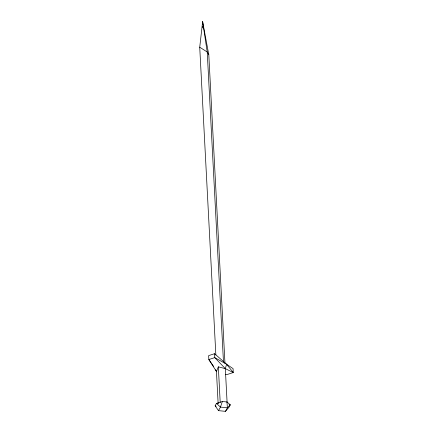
<?xml version="1.0" encoding="UTF-8"?>
<svg xmlns="http://www.w3.org/2000/svg" width="433" height="433" viewBox="0 0 433 433"><rect width="100%" height="100%" fill="white"/><g stroke="black" fill="none" stroke-linecap="round" stroke-linejoin="round"><path stroke-width="0.65" d="M202.384 27.701L202.438 26.359M202.552 23.669L202.633 21.65L208.803 54.742L224.965 363.2M215.856 355.011L199.727 47.224L202.633 21.65L207.234 52.014L223.466 361.826M227.103 402.544L225.328 368.64L226.6 364.25L214.552 353.707L208.636 355.617L208.841 359.531L216.457 371.503L218.129 403.41M222.362 401.51L220.446 407.085L218.508 410.646L225.447 411.35L229.03 407.193L230.318 404.817L226.989 401.976L222.362 401.51L216.446 403.415L215.158 405.791L218.508 410.646M213.658 366.464L208.841 359.531L214.757 357.626L226.6 364.25L233.068 368.629L233.273 372.542L225.328 368.64L218.335 366.838L216.457 371.503L215.612 369.782M225.447 411.35L227.379 407.789L230.318 404.817L229.062 404.438M218.34 403.296L216.446 403.415L220.446 407.085L227.379 407.789L226.989 401.976M225.349 374.291L226.621 374.686L233.273 372.542L226.6 364.25M199.727 47.224L207.234 52.014L208.803 54.742M215.158 405.791L216.11 406.603M225.328 368.64L214.757 357.626L214.552 353.707M218.335 366.838L220.202 402.501"/></g></svg>
